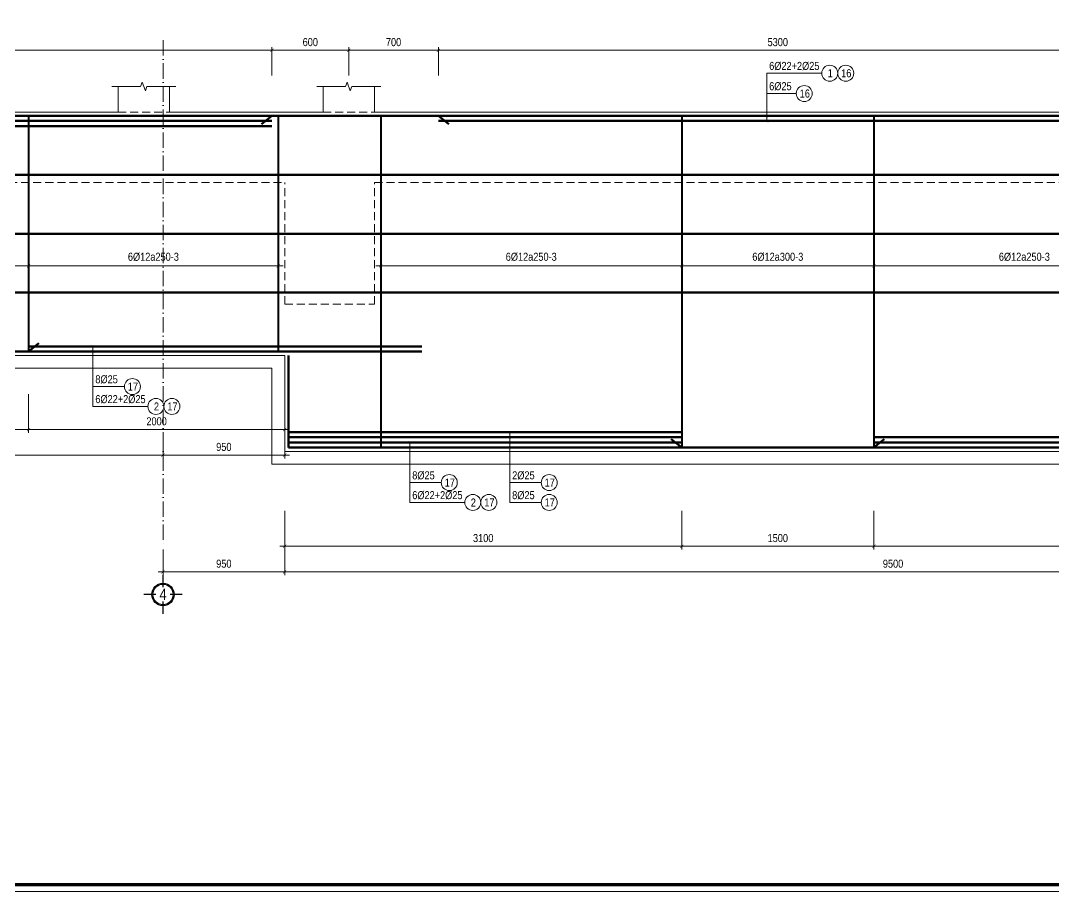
# Model space of a CAD drawing. Header units: millimetres. Extents: x 3014920 to 3563667, y -1638653 to -1356471.
# Drawn here: x 3111715 to 3119778, y -1620686 to -1613886 of the extents above; entities that cross this region are included whole.
import ezdxf
from ezdxf.enums import TextEntityAlignment as Align
from ezdxf.xclip import XClip

# ---------------------------------------------------------------- set-up
doc = ezdxf.new("R2010")
doc.units = ezdxf.units.MM
doc.header["$MEASUREMENT"] = 0
doc.header["$XCLIPFRAME"] = 0
doc.header["$PDMODE"] = 2
for name, pattern in [('6 TANG DIEN HINH 14-15$0$ACAD_ISO10W100', [18, 12, -3, 0, -3]), ('ACAD_ISO04W100', [30, 24, -3, 0, -3]), ('HIDDEN', [0.375, 0.25, -0.125])]:
    doc.linetypes.add(name, pattern=pattern)
doc.layers.get('0').update_dxf_attribs({"lineweight": 9})
doc.layers.get('Defpoints').update_dxf_attribs({"color": 10, "lineweight": 0})
for name, color, linetype, lineweight in [('2', 2, 'Continuous', 20), ('CDAI', 21, 'Continuous', 40), ('CTHEP', 50, 'Continuous', 50), ('DBAO', 90, 'Continuous', 13), ('DGIONG', 130, 'Continuous', 13), ('KTH', 154, 'Continuous', 9), ('Net khuat', 8, 'HIDDEN', 13), ('TEXT', 7, 'Continuous', 15), ('TRUC', 251, 'ACAD_ISO04W100', 9)]:
    doc.layers.add(name, color=color, linetype=linetype, lineweight=lineweight)
doc.layers.add('8', color=8, linetype='Continuous')
doc.styles.add('HELVECONDENSE', font='VHELVCN_0.TTF')
doc.styles.add('Star-HelCon', font='VHELVCN_0.TTF')
doc.styles.add('TTP-HelCon', font='VHELVCN_0.TTF')
doc.styles.add('VNI-HELVE-CONDENSE', font='VHELVCN_0.TTF')
doc.dimstyles.new('kc-25', dxfattribs={"dimtxt": 62.5, "dimasz": 20, "dimexe": 20, "dimexo": 50, "dimgap": 25, "dimtad": 3, "dimdec": 0, "dimzin": 0, "dimdsep": 46, "dimtxsty": 'VNI-HELVE-CONDENSE', "dimblk": 'DIM', "dimcen": 2.5, "dimclrd": 256, "dimclre": 154, "dimclrt": 7, "dimaunit": 1, "dimadec": 0, "dimazin": 0, "dimtfac": 1, "dimtdec": 0, "dimtix": 1, "dimtmove": 0, "dimatfit": 3, "dimldrblk": 'DOT', "dimfxl": 1, "dimtolj": 1, "dimtzin": 0, "dimarcsym": 0})
doc.dimstyles.new('TTP-25', dxfattribs={"dimscale": 25, "dimtxt": 2.5, "dimasz": 1, "dimexe": 1, "dimexo": 1, "dimgap": 0.09, "dimtad": 0, "dimdec": 4, "dimrnd": 1, "dimzin": 9, "dimdsep": 46, "dimtxsty": 'TTP-HelCon', "dimblk": 'ARCHTICK', "dimcen": 0.09, "dimdle": 1.5, "dimclrd": 256, "dimclre": 256, "dimclrt": 7, "dimadec": 0, "dimazin": 0, "dimtfac": 1, "dimtdec": 4, "dimtmove": 0, "dimatfit": 3, "dimldrblk": 'ARCHTICK', "dimfxl": 1, "dimtvp": 1, "dimtolj": 1, "dimtzin": 0, "dimarcsym": 0})

# ---------------------------------------------------------------- blocks, each defined once
blk = doc.blocks.new('dau truc')
blk.add_circle((0, 0), 180)
at = {"layer": '8'}
for p, q in [((0, 127), (0, 345)), ((-127, 0), (-345, 0)), ((0, -345), (0, -127)), ((345, 0), (127, 0))]:
    blk.add_line(p, q, dxfattribs=at)
blk.add_circle((0, 0), 200, dxfattribs=at)
at = {"layer": 'TEXT', "style": 'HELVECONDENSE'}
blk.add_attdef('A', text='', height=233, dxfattribs=at).set_placement((0, 0), align=Align.MIDDLE)
blk = doc.blocks.new('_ArchTick')
at = {"color": 0, "linetype": 'ByBlock', "const_width": 0.15}
blk.add_lwpolyline([(-0.5, -0.5), (0.5, 0.5)], dxfattribs=at)
blk = doc.blocks.new('*D2699')
at = {"layer": 'Defpoints', "color": 0, "transparency": 16777216}
for p in [(28400, -2479.4), (33450, -2479.4), (28400, -2679.4)]:
    blk.add_point(p, dxfattribs=at)
at = {"layer": 'KTH', "lineweight": -2, "transparency": 16777216}
for p, q in [((28400, -2504.4), (28400, -2704.4)), ((33450, -2504.4), (33450, -2704.4)), ((33487.5, -2679.4), (28362.5, -2679.4))]:
    blk.add_line(p, q, dxfattribs=at)
at = {"layer": 'KTH', "lineweight": -2, "transparency": 16777216, "xscale": 25, "yscale": 25, "zscale": 25, "rotation": 180}
blk.add_blockref('_ArchTick', (28400, -2679.4), dxfattribs=at)
at = {"layer": 'KTH', "lineweight": -2, "transparency": 16777216, "xscale": 25, "yscale": 25, "zscale": 25}
blk.add_blockref('_ArchTick', (33450, -2679.4), dxfattribs=at)
at = {"layer": 'KTH', "color": 7, "transparency": 16777216, "insert": (30925, -2615.5), "char_height": 62.5, "attachment_point": 5, "style": 'TTP-HelCon'}
blk.add_mtext('\\A1;5050', dxfattribs=at)
blk = doc.blocks.new('*D2700')
at = {"layer": 'Defpoints', "color": 0, "transparency": 16777216}
for p in [(34400, -3391.3), (43900, -3391.3), (43900, -3591.2)]:
    blk.add_point(p, dxfattribs=at)
at = {"layer": 'KTH', "lineweight": -2, "transparency": 16777216}
for p, q in [((34400, -3416.3), (34400, -3616.2)), ((43900, -3416.3), (43900, -3616.2)), ((34362.5, -3591.2), (43937.5, -3591.2))]:
    blk.add_line(p, q, dxfattribs=at)
at = {"layer": 'KTH', "lineweight": -2, "transparency": 16777216, "xscale": 25, "yscale": 25, "zscale": 25, "rotation": 180}
blk.add_blockref('_ArchTick', (34400, -3591.2), dxfattribs=at)
at = {"layer": 'KTH', "lineweight": -2, "transparency": 16777216, "xscale": 25, "yscale": 25, "zscale": 25}
blk.add_blockref('_ArchTick', (43900, -3591.2), dxfattribs=at)
at = {"layer": 'KTH', "color": 7, "transparency": 16777216, "insert": (39150, -3527.4), "char_height": 62.5, "attachment_point": 5, "style": 'TTP-HelCon'}
blk.add_mtext('\\A1;9500', dxfattribs=at)
blk = doc.blocks.new('*D2710')
at = {"layer": 'Defpoints', "color": 0, "transparency": 16777216}
for p in [(34900, 481.9), (34300, 259.3), (34900, 259.3)]:
    blk.add_point(p, dxfattribs=at)
at = {"layer": 'KTH', "lineweight": -2, "transparency": 16777216}
for p, q in [((34300, 284.3), (34300, 506.9)), ((34900, 284.3), (34900, 506.9)), ((34262.5, 481.9), (34937.5, 481.9))]:
    blk.add_line(p, q, dxfattribs=at)
at = {"layer": 'KTH', "lineweight": -2, "transparency": 16777216, "xscale": 25, "yscale": 25, "zscale": 25, "rotation": 180}
blk.add_blockref('_ArchTick', (34300, 481.9), dxfattribs=at)
at = {"layer": 'KTH', "lineweight": -2, "transparency": 16777216, "xscale": 25, "yscale": 25, "zscale": 25}
blk.add_blockref('_ArchTick', (34900, 481.9), dxfattribs=at)
at = {"layer": 'KTH', "color": 7, "transparency": 16777216, "insert": (34600, 545.7), "char_height": 62.5, "attachment_point": 5, "style": 'TTP-HelCon'}
blk.add_mtext('\\A1;600', dxfattribs=at)
blk = doc.blocks.new('*D2711')
at = {"layer": 'Defpoints', "color": 0, "transparency": 16777216}
for p in [(29350, 481.9), (29350, 259.3), (34300, 259.3)]:
    blk.add_point(p, dxfattribs=at)
at = {"layer": 'KTH', "lineweight": -2, "transparency": 16777216}
for p, q in [((29350, 284.3), (29350, 506.9)), ((34300, 284.3), (34300, 506.9)), ((34337.5, 481.9), (29312.5, 481.9))]:
    blk.add_line(p, q, dxfattribs=at)
at = {"layer": 'KTH', "lineweight": -2, "transparency": 16777216, "xscale": 25, "yscale": 25, "zscale": 25, "rotation": 180}
blk.add_blockref('_ArchTick', (29350, 481.9), dxfattribs=at)
at = {"layer": 'KTH', "lineweight": -2, "transparency": 16777216, "xscale": 25, "yscale": 25, "zscale": 25}
blk.add_blockref('_ArchTick', (34300, 481.9), dxfattribs=at)
at = {"layer": 'KTH', "color": 7, "transparency": 16777216, "insert": (31687.5, 568.7), "char_height": 62.5, "attachment_point": 5, "style": 'TTP-HelCon'}
blk.add_mtext('\\A1;4950', dxfattribs=at)
blk = doc.blocks.new('*D2667')
at = {"layer": 'Defpoints', "color": 0, "transparency": 16777216}
for p in [(31250, -2178.4), (32400, -2178.4), (31250, -2479.4)]:
    blk.add_point(p, dxfattribs=at)
at = {"layer": 'KTH', "lineweight": -2, "transparency": 16777216}
for p, q in [((31250, -2203.4), (31250, -2504.4)), ((32400, -2203.4), (32400, -2504.4)), ((32437.5, -2479.4), (31212.5, -2479.4))]:
    blk.add_line(p, q, dxfattribs=at)
at = {"layer": 'KTH', "lineweight": -2, "transparency": 16777216, "xscale": 25, "yscale": 25, "zscale": 25, "rotation": 180}
blk.add_blockref('_ArchTick', (31250, -2479.4), dxfattribs=at)
at = {"layer": 'KTH', "lineweight": -2, "transparency": 16777216, "xscale": 25, "yscale": 25, "zscale": 25}
blk.add_blockref('_ArchTick', (32400, -2479.4), dxfattribs=at)
at = {"layer": 'KTH', "color": 7, "transparency": 16777216, "insert": (31825, -2415.6), "char_height": 62.5, "attachment_point": 5, "style": 'TTP-HelCon'}
blk.add_mtext('\\A1;1150', dxfattribs=at)
blk = doc.blocks.new('*D2668')
at = {"layer": 'Defpoints', "color": 0, "transparency": 16777216}
for p in [(34400, -3090.2), (37500, -3090.2), (37500, -3391.3)]:
    blk.add_point(p, dxfattribs=at)
at = {"layer": 'KTH', "lineweight": -2, "transparency": 16777216}
for p, q in [((34400, -3115.2), (34400, -3416.3)), ((37500, -3115.2), (37500, -3416.3)), ((34362.5, -3391.3), (37537.5, -3391.3))]:
    blk.add_line(p, q, dxfattribs=at)
at = {"layer": 'KTH', "lineweight": -2, "transparency": 16777216, "xscale": 25, "yscale": 25, "zscale": 25, "rotation": 180}
blk.add_blockref('_ArchTick', (34400, -3391.3), dxfattribs=at)
at = {"layer": 'KTH', "lineweight": -2, "transparency": 16777216, "xscale": 25, "yscale": 25, "zscale": 25}
blk.add_blockref('_ArchTick', (37500, -3391.3), dxfattribs=at)
at = {"layer": 'KTH', "color": 7, "transparency": 16777216, "insert": (35950, -3327.4), "char_height": 62.5, "attachment_point": 5, "style": 'TTP-HelCon'}
blk.add_mtext('\\A1;3100', dxfattribs=at)
blk = doc.blocks.new('*D2677')
at = {"layer": 'Defpoints', "color": 0, "transparency": 16777216}
for p in [(40900, 481.9), (35600, 259.3), (40900, 259.3)]:
    blk.add_point(p, dxfattribs=at)
at = {"layer": 'KTH', "lineweight": -2, "transparency": 16777216}
for p, q in [((35600, 284.3), (35600, 506.9)), ((40900, 284.3), (40900, 506.9)), ((35562.5, 481.9), (40937.5, 481.9))]:
    blk.add_line(p, q, dxfattribs=at)
at = {"layer": 'KTH', "lineweight": -2, "transparency": 16777216, "xscale": 25, "yscale": 25, "zscale": 25, "rotation": 180}
blk.add_blockref('_ArchTick', (35600, 481.9), dxfattribs=at)
at = {"layer": 'KTH', "lineweight": -2, "transparency": 16777216, "xscale": 25, "yscale": 25, "zscale": 25}
blk.add_blockref('_ArchTick', (40900, 481.9), dxfattribs=at)
at = {"layer": 'KTH', "color": 7, "transparency": 16777216, "insert": (38250, 545.7), "char_height": 62.5, "attachment_point": 5, "style": 'TTP-HelCon'}
blk.add_mtext('\\A1;5300', dxfattribs=at)
blk = doc.blocks.new('*D2678')
at = {"layer": 'Defpoints', "color": 0, "transparency": 16777216}
for p in [(35600, 481.9), (34900, 259.3), (35600, 259.3)]:
    blk.add_point(p, dxfattribs=at)
at = {"layer": 'KTH', "lineweight": -2, "transparency": 16777216}
for p, q in [((34900, 284.3), (34900, 506.9)), ((35600, 284.3), (35600, 506.9)), ((34862.5, 481.9), (35637.5, 481.9))]:
    blk.add_line(p, q, dxfattribs=at)
at = {"layer": 'KTH', "lineweight": -2, "transparency": 16777216, "xscale": 25, "yscale": 25, "zscale": 25, "rotation": 180}
blk.add_blockref('_ArchTick', (34900, 481.9), dxfattribs=at)
at = {"layer": 'KTH', "lineweight": -2, "transparency": 16777216, "xscale": 25, "yscale": 25, "zscale": 25}
blk.add_blockref('_ArchTick', (35600, 481.9), dxfattribs=at)
at = {"layer": 'KTH', "color": 7, "transparency": 16777216, "insert": (35250, 545.7), "char_height": 62.5, "attachment_point": 5, "style": 'TTP-HelCon'}
blk.add_mtext('\\A1;700', dxfattribs=at)
blk = doc.blocks.new('*D2681')
at = {"layer": 'Defpoints', "color": 0, "transparency": 16777216}
for p in [(37500, -3090.2), (39000, -3090.2), (37500, -3391.3)]:
    blk.add_point(p, dxfattribs=at)
at = {"layer": 'KTH', "lineweight": -2, "transparency": 16777216}
for p, q in [((37500, -3115.2), (37500, -3416.3)), ((39000, -3115.2), (39000, -3416.3)), ((39037.5, -3391.3), (37462.5, -3391.3))]:
    blk.add_line(p, q, dxfattribs=at)
at = {"layer": 'KTH', "lineweight": -2, "transparency": 16777216, "xscale": 25, "yscale": 25, "zscale": 25, "rotation": 180}
blk.add_blockref('_ArchTick', (37500, -3391.3), dxfattribs=at)
at = {"layer": 'KTH', "lineweight": -2, "transparency": 16777216, "xscale": 25, "yscale": 25, "zscale": 25}
blk.add_blockref('_ArchTick', (39000, -3391.3), dxfattribs=at)
at = {"layer": 'KTH', "color": 7, "transparency": 16777216, "insert": (38250, -3327.4), "char_height": 62.5, "attachment_point": 5, "style": 'TTP-HelCon'}
blk.add_mtext('\\A1;1500', dxfattribs=at)
blk = doc.blocks.new('*D2682')
at = {"layer": 'Defpoints', "color": 0, "transparency": 16777216}
for p in [(39000, -3090.2), (43900, -3090.2), (39000, -3391.3)]:
    blk.add_point(p, dxfattribs=at)
at = {"layer": 'KTH', "lineweight": -2, "transparency": 16777216}
for p, q in [((39000, -3115.2), (39000, -3416.3)), ((43900, -3115.2), (43900, -3416.3)), ((43937.5, -3391.3), (38962.5, -3391.3))]:
    blk.add_line(p, q, dxfattribs=at)
at = {"layer": 'KTH', "lineweight": -2, "transparency": 16777216, "xscale": 25, "yscale": 25, "zscale": 25, "rotation": 180}
blk.add_blockref('_ArchTick', (39000, -3391.3), dxfattribs=at)
at = {"layer": 'KTH', "lineweight": -2, "transparency": 16777216, "xscale": 25, "yscale": 25, "zscale": 25}
blk.add_blockref('_ArchTick', (43900, -3391.3), dxfattribs=at)
at = {"layer": 'KTH', "color": 7, "transparency": 16777216, "insert": (41450, -3327.4), "char_height": 62.5, "attachment_point": 5, "style": 'TTP-HelCon'}
blk.add_mtext('\\A1;4900', dxfattribs=at)
blk = doc.blocks.new('DIM')
h = blk.add_hatch(color=1)
h.paths.add_polyline_path([(0.49, 0.29, 1), (0.29, 0.49), (-0.19, 0), (0.19, 0)])
h.paths.add_polyline_path([(0.19, 0), (-0.19, 0), (-0.49, -0.29, 1), (-0.29, -0.49)])
at = {"color": 9}
for p, q in [((-0.19, 0), (-1.5, 0)), ((0.19, 0), (1.5, 0))]:
    blk.add_line(p, q, dxfattribs=at)
at = {"color": 1}
for p, q in [((-0.49, -0.29), (0.29, 0.49)), ((-0.29, -0.49), (0.49, 0.29)), ((-0.19, 0), (0.19, 0))]:
    blk.add_line(p, q, dxfattribs=at)
blk.add_arc((-0.39, -0.39), 0.138, 135, 315, dxfattribs=at)
blk = doc.blocks.new('*D2656')
at = {"layer": 'Defpoints', "color": 0, "transparency": 16777216}
for p in [(31250, -766.8), (32400, -766.8), (32400, -1201.2)]:
    blk.add_point(p, dxfattribs=at)
at = {"layer": 'KTH', "lineweight": -2, "transparency": 16777216}
for p, q in [((31250, -791.8), (31250, -1226.2)), ((32400, -791.8), (32400, -1226.2)), ((31212.5, -1201.2), (32437.5, -1201.2))]:
    blk.add_line(p, q, dxfattribs=at)
at = {"layer": 'KTH', "lineweight": -2, "transparency": 16777216, "xscale": 25, "yscale": 25, "zscale": 25, "rotation": 180}
blk.add_blockref('_ArchTick', (31250, -1201.2), dxfattribs=at)
at = {"layer": 'KTH', "lineweight": -2, "transparency": 16777216, "xscale": 25, "yscale": 25, "zscale": 25}
blk.add_blockref('_ArchTick', (32400, -1201.2), dxfattribs=at)
at = {"layer": 'KTH', "color": 7, "transparency": 16777216, "insert": (31825, -1131.3), "char_height": 62.5, "attachment_point": 5, "style": 'TTP-HelCon'}
blk.add_mtext('\\A1;6Þ12a300-3', dxfattribs=at)
blk = doc.blocks.new('*D2657')
at = {"layer": 'Defpoints', "color": 0, "transparency": 16777216}
for p in [(32400, -766.8), (34350, -766.8), (34350, -1201.2)]:
    blk.add_point(p, dxfattribs=at)
at = {"layer": 'KTH', "lineweight": -2, "transparency": 16777216}
for p, q in [((32400, -791.8), (32400, -1226.2)), ((34350, -791.8), (34350, -1226.2)), ((32362.5, -1201.2), (34387.5, -1201.2))]:
    blk.add_line(p, q, dxfattribs=at)
at = {"layer": 'KTH', "lineweight": -2, "transparency": 16777216, "xscale": 25, "yscale": 25, "zscale": 25, "rotation": 180}
blk.add_blockref('_ArchTick', (32400, -1201.2), dxfattribs=at)
at = {"layer": 'KTH', "lineweight": -2, "transparency": 16777216, "xscale": 25, "yscale": 25, "zscale": 25}
blk.add_blockref('_ArchTick', (34350, -1201.2), dxfattribs=at)
at = {"layer": 'KTH', "color": 7, "transparency": 16777216, "insert": (33375, -1131.3), "char_height": 62.5, "attachment_point": 5, "style": 'TTP-HelCon'}
blk.add_mtext('\\A1;6Þ12a250-3', dxfattribs=at)
blk = doc.blocks.new('*D2658')
at = {"layer": 'Defpoints', "color": 0, "transparency": 16777216}
for p in [(37500, -766.8), (39000, -766.8), (37500, -1201.2)]:
    blk.add_point(p, dxfattribs=at)
at = {"layer": 'KTH', "lineweight": -2, "transparency": 16777216}
for p, q in [((37500, -791.8), (37500, -1226.2)), ((39000, -791.8), (39000, -1226.2)), ((39037.5, -1201.2), (37462.5, -1201.2))]:
    blk.add_line(p, q, dxfattribs=at)
at = {"layer": 'KTH', "lineweight": -2, "transparency": 16777216, "xscale": 25, "yscale": 25, "zscale": 25}
for p, rotation in [((37500, -1201.2), 179.9999999733196), ((39000, -1201.2), 359.9999999733196)]:
    blk.add_blockref('_ArchTick', p, dxfattribs=dict(at, rotation=rotation))
at = {"layer": 'KTH', "color": 7, "transparency": 16777216, "insert": (38250, -1131.3), "char_height": 62.5, "attachment_point": 5, "rotation": 360, "style": 'TTP-HelCon'}
blk.add_mtext('\\A1;6Þ12a300-3', dxfattribs=at)
blk = doc.blocks.new('*D2659')
at = {"layer": 'Defpoints', "color": 0, "transparency": 16777216}
for p in [(35150, -766.8), (37500, -766.8), (35150, -1201.2)]:
    blk.add_point(p, dxfattribs=at)
at = {"layer": 'KTH', "lineweight": -2, "transparency": 16777216}
for p, q in [((35150, -791.8), (35150, -1226.2)), ((37500, -791.8), (37500, -1226.2)), ((37537.5, -1201.2), (35112.5, -1201.2))]:
    blk.add_line(p, q, dxfattribs=at)
at = {"layer": 'KTH', "lineweight": -2, "transparency": 16777216, "xscale": 25, "yscale": 25, "zscale": 25}
for p, rotation in [((35150, -1201.2), 179.9999999733196), ((37500, -1201.2), 359.9999999733196)]:
    blk.add_blockref('_ArchTick', p, dxfattribs=dict(at, rotation=rotation))
at = {"layer": 'KTH', "color": 7, "transparency": 16777216, "insert": (36325, -1131.3), "char_height": 62.5, "attachment_point": 5, "rotation": 360, "style": 'TTP-HelCon'}
blk.add_mtext('\\A1;6Þ12a250-3', dxfattribs=at)
blk = doc.blocks.new('*D2660')
at = {"layer": 'Defpoints', "color": 0, "transparency": 16777216}
for p in [(39000, -766.8), (41350, -766.8), (41350, -1201.2)]:
    blk.add_point(p, dxfattribs=at)
at = {"layer": 'KTH', "lineweight": -2, "transparency": 16777216}
for p, q in [((39000, -791.8), (39000, -1226.2)), ((41350, -791.8), (41350, -1226.2)), ((38962.5, -1201.2), (41387.5, -1201.2))]:
    blk.add_line(p, q, dxfattribs=at)
at = {"layer": 'KTH', "lineweight": -2, "transparency": 16777216, "xscale": 25, "yscale": 25, "zscale": 25, "rotation": 180}
blk.add_blockref('_ArchTick', (39000, -1201.2), dxfattribs=at)
at = {"layer": 'KTH', "lineweight": -2, "transparency": 16777216, "xscale": 25, "yscale": 25, "zscale": 25}
blk.add_blockref('_ArchTick', (41350, -1201.2), dxfattribs=at)
at = {"layer": 'KTH', "color": 7, "transparency": 16777216, "insert": (40175, -1131.3), "char_height": 62.5, "attachment_point": 5, "style": 'TTP-HelCon'}
blk.add_mtext('\\A1;6Þ12a250-3', dxfattribs=at)
blk = doc.blocks.new('*D2661')
at = {"layer": 'Defpoints', "color": 0, "transparency": 16777216}
for p in [(33450, -3391.3), (34400, -3391.3), (33450, -3591.2)]:
    blk.add_point(p, dxfattribs=at)
at = {"layer": 'KTH', "lineweight": -2, "transparency": 16777216}
for p, q in [((33450, -3416.3), (33450, -3616.2)), ((34400, -3416.3), (34400, -3616.2)), ((34437.5, -3591.2), (33412.5, -3591.2))]:
    blk.add_line(p, q, dxfattribs=at)
at = {"layer": 'KTH', "lineweight": -2, "transparency": 16777216, "xscale": 25, "yscale": 25, "zscale": 25, "rotation": 180}
blk.add_blockref('_ArchTick', (33450, -3591.2), dxfattribs=at)
at = {"layer": 'KTH', "lineweight": -2, "transparency": 16777216, "xscale": 25, "yscale": 25, "zscale": 25}
blk.add_blockref('_ArchTick', (34400, -3591.2), dxfattribs=at)
at = {"layer": 'KTH', "color": 7, "transparency": 16777216, "insert": (33925, -3527.4), "char_height": 62.5, "attachment_point": 5, "style": 'TTP-HelCon'}
blk.add_mtext('\\A1;950', dxfattribs=at)
blk = doc.blocks.new('*D2662')
at = {"layer": 'Defpoints', "color": 0, "transparency": 16777216}
for p in [(32400, -2178.4), (34400, -2178.4), (34400, -2479.4)]:
    blk.add_point(p, dxfattribs=at)
at = {"layer": 'KTH', "lineweight": -2, "transparency": 16777216}
for p, q in [((32400, -2203.4), (32400, -2504.4)), ((34400, -2203.4), (34400, -2504.4)), ((32362.5, -2479.4), (34437.5, -2479.4))]:
    blk.add_line(p, q, dxfattribs=at)
at = {"layer": 'KTH', "lineweight": -2, "transparency": 16777216, "xscale": 25, "yscale": 25, "zscale": 25, "rotation": 180}
blk.add_blockref('_ArchTick', (32400, -2479.4), dxfattribs=at)
at = {"layer": 'KTH', "lineweight": -2, "transparency": 16777216, "xscale": 25, "yscale": 25, "zscale": 25}
blk.add_blockref('_ArchTick', (34400, -2479.4), dxfattribs=at)
at = {"layer": 'KTH', "color": 7, "transparency": 16777216, "insert": (33400, -2415.6), "char_height": 62.5, "attachment_point": 5, "style": 'TTP-HelCon'}
blk.add_mtext('\\A1;2000', dxfattribs=at)
blk = doc.blocks.new('*D2663')
at = {"layer": 'Defpoints', "color": 0, "transparency": 16777216}
for p in [(33450, -2479.4), (34400, -2479.4), (34400, -2679.4)]:
    blk.add_point(p, dxfattribs=at)
at = {"layer": 'KTH', "lineweight": -2, "transparency": 16777216}
for p, q in [((33450, -2504.4), (33450, -2704.4)), ((34400, -2504.4), (34400, -2704.4)), ((33412.5, -2679.4), (34437.5, -2679.4))]:
    blk.add_line(p, q, dxfattribs=at)
at = {"layer": 'KTH', "lineweight": -2, "transparency": 16777216, "xscale": 25, "yscale": 25, "zscale": 25, "rotation": 180}
blk.add_blockref('_ArchTick', (33450, -2679.4), dxfattribs=at)
at = {"layer": 'KTH', "lineweight": -2, "transparency": 16777216, "xscale": 25, "yscale": 25, "zscale": 25}
blk.add_blockref('_ArchTick', (34400, -2679.4), dxfattribs=at)
at = {"layer": 'KTH', "color": 7, "transparency": 16777216, "insert": (33925, -2615.5), "char_height": 62.5, "attachment_point": 5, "style": 'TTP-HelCon'}
blk.add_mtext('\\A1;950', dxfattribs=at)
blk = doc.blocks.new('CHG_XX_Khung ten')
blk.add_lwpolyline([(15, 579), (826, 579), (826, 15), (15, 15)], close=True)
at = {"color": 4, "linetype": 'Continuous', "const_width": 1}
blk.add_lwpolyline([(17, 577), (824, 577), (824, 17), (17, 17)], close=True, dxfattribs=at)
blk = doc.blocks.new('2Y-7')
at = {"layer": 'CDAI'}
for points in [[(32399.99249, -30), (32399.99249, -1870)], [(34349.99249, -30), (34349.99249, -1870)], [(35149.99999, -30), (35149.99999, -2620)], [(37499.99999, -30), (37499.99999, -2620)], [(39000, -30), (39000, -2620)]]:
    blk.add_lwpolyline(points, dxfattribs=at)
at = {"layer": 'CTHEP'}
for p, q in [((29350.0075, -70), (34299.99249, -70)), ((34218.56659, -94.5255), (34299.99249, -30)), ((35681.42588, -94.5255), (35599.99999, -30)), ((35599.99999, -70), (40900, -70)), ((29350.0075, -110), (34299.99249, -110)), ((43821.41112, -489.99789), (53.4545, -489.99789)), ((43821.41112, -949.99789), (53.4545, -949.99789)), ((43821.41112, -1409.99789), (53.4545, -1409.99789)), ((32481.41838, -1805.47451), (32399.99249, -1870)), ((34429.99999, -1900), (34429.99999, -2620)), ((37418.57409, -2555.47451), (37499.99999, -2620)), ((39081.42589, -2555.4745), (39000, -2620))]:
    blk.add_line(p, q, dxfattribs=at)
for points in [[(30, -529.99859), (30, -30), (43870.00002, -30)], [(32399.99249, -1830), (35469.73058, -1830)], [(30, -1870), (35469.73058, -1870)], [(34429.99999, -2620), (43870.00002, -2620), (43870.00002, -1920)], [(34429.99999, -2500.00001), (37499.99999, -2500.00001)], [(34429.99999, -2540.00001), (37499.99999, -2540.00001)], [(34429.99999, -2580), (37499.99999, -2580)], [(39000, -2540), (43870.00002, -2540)], [(39000, -2580), (43870.00002, -2580)]]:
    blk.add_lwpolyline(points, dxfattribs=at)
at = {"layer": 'DBAO', "linetype": 'Continuous'}
for p, q in [((33100.00178, 200), (33100.00178, 0)), ((33499.99998, 0), (33499.99998, 200)), ((34700.00178, 200), (34700.00178, 0)), ((35099.99999, 0), (35099.99999, 200)), ((27249.99993, 0), (33100.00178, 0)), ((33499.99998, 0), (34700.00178, 0)), ((35099.99999, 0), (41400.00002, 0))]:
    blk.add_line(p, q, dxfattribs=at)
at = {"layer": 'DBAO', "linetype": 'Continuous', "flags": 128}
for points in [[(0, -2000), (34299.99999, -2000), (34299.99999, -2750), (43900.00002, -2750), (43900.00002, 0)], [(0, -1900), (34399.99999, -1900)], [(34399.99999, -1900), (34399.99999, -2650), (43900.00002, -2650)]]:
    blk.add_lwpolyline(points, dxfattribs=at)
at = {"layer": 'DGIONG', "linetype": 'Continuous', "flags": 128}
for points in [[(33549.99998, 200), (33325.00088, 200), (33312.50088, 165.65653), (33287.50088, 234.34347), (33275.00088, 200), (33049.98677, 200)], [(35149.99999, 200), (34925.00088, 200), (34912.50088, 165.65653), (34887.50088, 234.34347), (34875.00088, 200), (34649.98678, 200)]]:
    blk.add_lwpolyline(points, dxfattribs=at)
at = {"layer": 'DGIONG'}
for centre in [(38655.63892, 303.00233), (38780.63892, 303.00233), (38456.90392, 144.57783), (33210.86539, -2143.93095), (33394.55839, -2298.9119), (33519.55839, -2298.9119), (35685.27517, -2893.93095), (36465.31911, -2893.93134), (35868.96817, -3048.9119), (35993.96817, -3048.9119), (36465.31906, -3048.91234)]:
    blk.add_circle(centre, 62.5, dxfattribs=at)
at = {"layer": 'Net khuat', "ltscale": 250}
for p, q in [((33100.00178, 0), (33499.99998, 0)), ((34700.00178, 0), (35099.99999, 0)), ((27375, -550), (34399.99999, -550)), ((34399.99999, -1500), (34399.99999, -550)), ((35099.99998, -550), (41900.00001, -550)), ((35099.99998, -1500), (35099.99998, -550)), ((34399.99999, -1500), (35099.99998, -1500))]:
    blk.add_line(p, q, dxfattribs=at)
at = {"layer": 'TRUC', "linetype": '6 TANG DIEN HINH 14-15$0$ACAD_ISO10W100', "ltscale": 10}
blk.add_lwpolyline([(33450, 560.5), (33450, -3391.25838)], dxfattribs=at)
at = {"layer": '2', "ltscale": 300}
ref = blk.add_blockref('dau truc', (33450, -3767.07866), dxfattribs=dict(at, xscale=0.436713129747659, yscale=0.436713129747659, zscale=0.436713129747659))
ref.add_attrib('A', '4', dxfattribs={"layer": 'TEXT', "height": 87.5, "style": 'HELVECONDENSE'}).set_placement((33450, -3767.07866), align=Align.MIDDLE)
at = {"layer": 'TEXT', "style": 'TTP-HelCon'}
for s, p in [('6Þ22+2Þ25', (38182.83104, 328.85528, 0)), ('6Þ25', (38182.83104, 170.43078, 0)), ('8Þ25', (32921.75052, -2118.07796, 0)), ('6Þ22+2Þ25', (32921.75052, -2273.05896, 0)), ('8Þ25', (35396.1603, -2868.07796, 0)), ('2Þ25', (36176.20424, -2868.07834, 0)), ('6Þ22+2Þ25', (35396.1603, -3023.05896, 0)), ('8Þ25', (36176.20419, -3023.05934, 0))]:
    blk.add_text(s, height=62.5, dxfattribs=at).set_placement(p)
at = {"layer": 'TEXT', "style": 'Star-HelCon'}
for s, p in [('1', (38659.80559, 303.00233)), ('16', (38784.80559, 303.00233)), ('16', (38461.07059, 144.57783)), ('17', (33215.03206, -2143.93095)), ('2', (33398.72506, -2298.9119)), ('17', (33523.72506, -2298.9119)), ('17', (35689.44184, -2893.93095)), ('17', (36469.48578, -2893.93134)), ('2', (35873.13484, -3048.9119)), ('17', (35998.13484, -3048.9119)), ('17', (36469.48573, -3048.91234))]:
    blk.add_text(s, height=62.5, dxfattribs=at).set_placement(p, align=Align.MIDDLE)
at = {"layer": 'KTH'}
dim = blk.add_linear_dim(base=(29350.0075, 481.91243), p1=(34299.98496, 259.33044), p2=(29350.0075, 259.33044), dimstyle='TTP-25', override={"dimtmove": 1}, dxfattribs=at)
dim.commit()
dim.dimension.update_dxf_attribs({"geometry": '*D2711', "text_midpoint": (31687.49623, 504.91641), "dimtype": 160})
for base, p1, p2, picture, middle in [((34900.00088, 481.91243), (34299.98496, 259.33044), (34900.00088, 259.33044), '*D2710', (34599.99292, 545.74576)), ((35600, 481.91243), (34900.00088, 259.33044), (35600, 259.33044), '*D2678', (35250.00044, 545.74576)), ((40900, 481.91243), (35600, 259.33044), (40900, 259.33044), '*D2677', (38250, 545.74576)), ((31250.00001, -2479.39524), (32399.99997, -2178.35098), (31250.00001, -2178.35098), '*D2667', (31824.99999, -2415.56191)), ((34399.99999, -2679.35098), (33450, -2479.39524), (34399.99999, -2479.39524), '*D2663', (33924.99999, -2615.51765)), ((37499.99999, -3391.25838), (39000, -3090.21412), (37499.99999, -3090.21412), '*D2681', (38249.99999, -3327.42505)), ((39000, -3391.25838), (43900.00002, -3090.21412), (39000, -3090.21412), '*D2682', (41450.00001, -3327.42505)), ((43900.00002, -3591.21412), (34399.99999, -3391.25838), (43900.00002, -3391.25838), '*D2700', (39150, -3527.38079))]:
    dim = blk.add_linear_dim(base=base, p1=p1, p2=p2, angle=180, dimstyle='TTP-25', override={"dimtmove": 1}, dxfattribs=at)
    dim.commit()
    dim.dimension.update_dxf_attribs({"geometry": picture, "text_midpoint": middle})
for base, p1, p2, text, picture, middle in [((32399.99249, -1201.20202), (31250.02243, -766.78397), (32399.99249, -766.78397), '6Þ12a300-3', '*D2656', (31825.00746, -1131.28536)), ((34349.99249, -1201.20202), (32399.99249, -766.78397), (34349.99249, -766.78397), '6Þ12a250-3', '*D2657', (33374.99249, -1131.28536)), ((41350.00002, -1201.20202), (39000, -766.78397), (41350.00002, -766.78397), '6Þ12a250-3', '*D2660', (40175.00001, -1131.28536))]:
    dim = blk.add_linear_dim(base=base, p1=p1, p2=p2, text=text, dimstyle='TTP-25', override={"dimtmove": 1}, dxfattribs=at)
    dim.commit()
    dim.dimension.update_dxf_attribs({"geometry": picture, "text_midpoint": middle})
for base, p1, p2, text, picture, middle in [((35149.99999, -1201.20202), (37499.99999, -766.78399), (35149.99999, -766.78399), '6Þ12a250-3', '*D2659', (36324.99999, -1131.28536)), ((37499.99999, -1201.20202), (39000, -766.78399), (37499.99999, -766.78399), '6Þ12a300-3', '*D2658', (38249.99999, -1131.28536))]:
    dim = blk.add_linear_dim(base=base, p1=p1, p2=p2, angle=179.999999973, text=text, dimstyle='TTP-25', override={"dimtmove": 1}, dxfattribs=at)
    dim.commit()
    dim.dimension.update_dxf_attribs({"geometry": picture, "text_midpoint": middle})
for base, p1, p2, picture, middle in [((34399.99999, -2479.39524), (32399.99997, -2178.35098), (34399.99999, -2178.35098), '*D2662', (33399.99998, -2415.56191)), ((28400, -2679.35098), (33450, -2479.39524), (28400, -2479.39524), '*D2699', (30925, -2615.51765)), ((37499.99999, -3391.25838), (34399.99999, -3090.21412), (37499.99999, -3090.21412), '*D2668', (35949.99999, -3327.42505)), ((33450, -3591.21412), (34399.99999, -3391.25838), (33450, -3391.25838), '*D2661', (33924.99999, -3527.38079))]:
    dim = blk.add_linear_dim(base=base, p1=p1, p2=p2, dimstyle='TTP-25', override={"dimtmove": 1}, dxfattribs=at)
    dim.commit()
    dim.dimension.update_dxf_attribs({"geometry": picture, "text_midpoint": middle})
at = {"layer": 'DGIONG'}
for points in [[(38164.31919, -70), (38164.31901, 303.00233), (38593.13892, 303.00233)], [(38164.31919, -30), (38164.31901, 144.57783), (38394.40392, 144.57783)], [(32903.23871, -1830), (32903.23848, -2143.9309), (33148.36539, -2143.9309)], [(32903.23867, -1870), (32903.23848, -2298.9119), (33332.05839, -2298.9119)], [(35377.64849, -2580), (35377.64827, -2893.9309), (35622.77517, -2893.9309)], [(36157.69238, -2540), (36157.69215, -3048.91228), (36402.81906, -3048.91228)], [(36157.69238, -2500.00001), (36157.6922, -2893.93128), (36402.81911, -2893.93128)], [(35377.64845, -2620), (35377.64827, -3048.9119), (35806.46817, -3048.9119)]]:
    blk.add_leader(points, dimstyle='kc-25', override={"dimtad": 0, "dimldrblk": 'ArchTick', "dimfxl": 100, "dimarcsym": 1}, dxfattribs=at)

msp = doc.modelspace()

# ---------------------------------------------------------------- block references
at = {"layer": 'DGIONG', "color": 5}
ref = msp.add_blockref('2Y-7', (3079376.73028, -1614599.69118), dxfattribs=at)
XClip(ref).set_block_clipping_path([(26942.861779483, -4609.38876336), (45372.9411157561, 704.819474112)])

# ---------------------------------------------------------------- next in the draw order: block references
at = {"color": 5, "xscale": 25.92478421704392, "yscale": 25.92478421704392, "zscale": 25.92478421704392}
msp.add_blockref('CHG_XX_Khung ten', (3105809.60146, -1621074.38806), dxfattribs=at)

doc.saveas('drawing.dxf')
